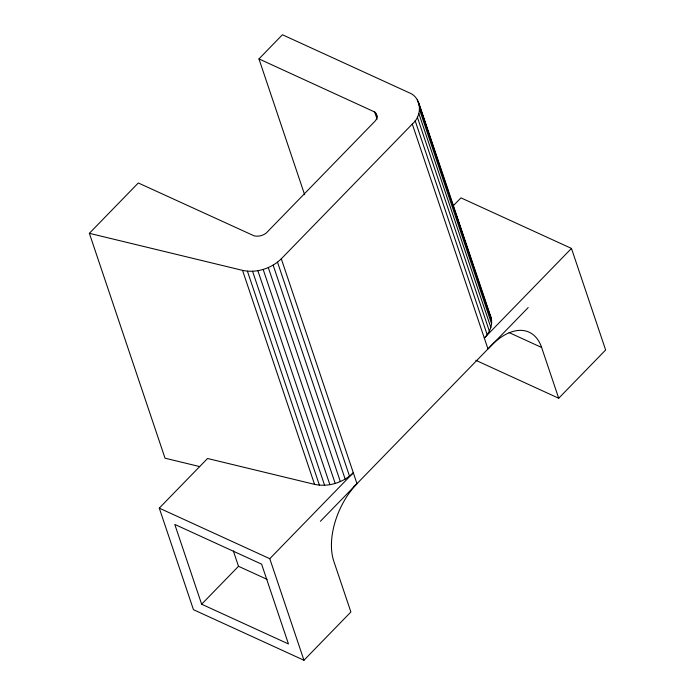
<?xml version="1.0" encoding="UTF-8"?>
<svg xmlns="http://www.w3.org/2000/svg" width="695" height="695" viewBox="0 0 695 695"><rect width="100%" height="100%" fill="white"/><g stroke="black" fill="none" stroke-linecap="round" stroke-linejoin="round"><path stroke-width="1.04" d="M258.957 58.901L374.692 111.991L376.925 115.196L376.907 117.837L375.656 120.513L266.063 233.225C262.693 235.727 258.349 236.76 254.222 235.892L138.314 182.976L89.36 233.32L242.538 270.372C256.299 273.335 271.311 268.635 281.293 258.801L412.291 124.066C422.456 115.683 422.134 97.439 408.73 92.548L282.431 34.75L258.957 58.901L304.636 194.722M452.671 206.38L460.959 197.858L571.464 248.428L484.311 338.065C490.27 332.123 494.206 322.367 489.68 314.496M303.958 660.25L193.453 609.68L159.277 508.123L207.544 458.483L314.557 484.363C328.318 487.325 343.33 482.625 353.312 472.791L269.782 558.693L303.958 660.25L350.888 611.982L333.8 561.212A58.528 33.846 -65.4 0 1 356.978 483.668L281.293 258.801M201.637 604.216L174.784 524.421L261.607 564.158L288.46 643.952L201.637 604.216L238.507 566.295L233.338 550.944M320.378 521.311L528.2 307.572M475.832 360.314L558.711 398.244L605.64 349.985L571.464 248.428M353.946 486.37L356.978 483.668M199.665 466.571L165.036 458.196L89.36 233.32M509.061 332.566L541.622 347.474L558.711 398.244M159.277 508.123L269.782 558.693M238.507 566.295L267.115 579.387M418.807 102.869L491.487 318.84M419.58 106.274L491.6 320.265M417.287 99.724L447.754 190.256M456.407 215.98L471.992 262.276M474.416 269.478L489.306 313.714M419.598 109.845L491.608 323.835M418.842 113.502L490.861 327.493M417.347 117.151L489.367 331.141M415.15 120.704L487.169 334.695M412.291 124.066L487.977 348.942L491.122 345.71A58.519 33.838 -65.4 0 1 541.622 347.474M375.717 112.911L377.107 117.029M374.692 111.991L377.116 119.192M277.514 262.171L349.524 476.162M273.144 265.125L345.163 479.124M268.322 267.584L340.333 481.574M263.179 269.46L335.198 483.451M257.871 270.703L329.89 484.693M252.563 271.276L324.582 485.266M247.403 271.163L319.413 485.153M242.538 270.372L314.557 484.363"/></g></svg>
